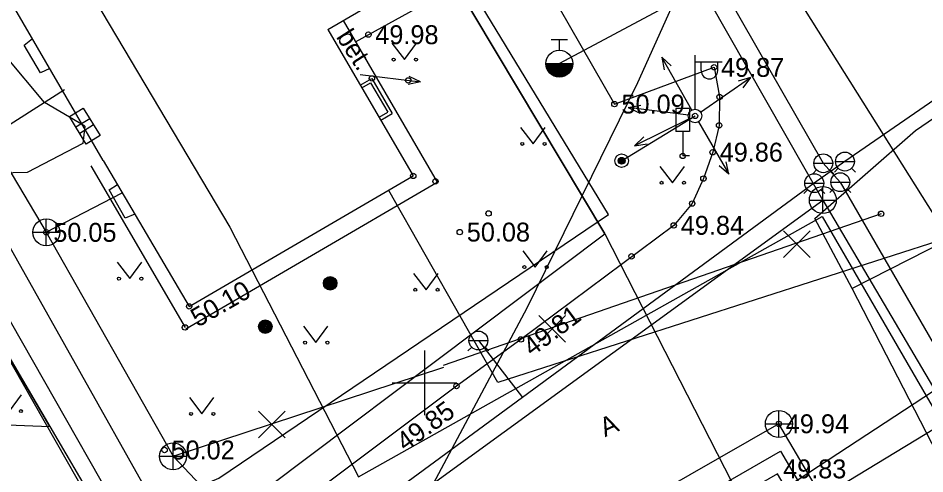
# Model space of a CAD drawing. Extents: x 641349 to 641717, y 6455477 to 6455943.
# Drawn here: x 641484.95 to 641518.54, y 6455746.63 to 6455763.5 of the extents above; entities that cross this region are included whole.
import ezdxf

# ---------------------------------------------------------------- set-up
doc = ezdxf.new("R2010")
doc.units = 0
for name, color, linetype in [('GTRASS', 7, 'Continuous'), ('HALJASTUS', 7, 'Continuous'), ('HOONE', 7, 'Continuous'), ('HOONEDET', 7, 'Continuous'), ('KKAEV', 7, 'Continuous'), ('KORGUS', 7, 'Continuous'), ('KTRASS', 7, 'Continuous'), ('LIIKLUS', 7, 'Continuous'), ('MOOTPIIR', 7, 'Continuous'), ('MPKAABEL', 7, 'Continuous'), ('MPOHULIIN', 7, 'Continuous'), ('PIIR', 7, 'Continuous'), ('POST', 7, 'Continuous'), ('SITRASS', 7, 'Continuous'), ('SKKAEV', 7, 'Continuous'), ('SKTRASS', 7, 'Continuous'), ('TEE', 7, 'Continuous'), ('TTRASS', 7, 'Continuous'), ('VKAEV', 7, 'Continuous'), ('VORK', 7, 'Continuous'), ('VTRASS', 7, 'Continuous')]:
    doc.layers.add(name, color=color, linetype=linetype)

msp = doc.modelspace()

# ---------------------------------------------------------------- linework, layer by layer
at = {"layer": 'GTRASS'}
msp.add_lwpolyline([(641480.52, 6455744.351), (641486.78, 6455744.09), (641492.379, 6455746.467), (641506.818, 6455756.236), (641491.454, 6455781.486), (641487.205, 6455778.976)], dxfattribs=at)
at = {"layer": 'HALJASTUS'}
for p, q in [((641498.797, 6455762.575), (641499.261, 6455761.969)), ((641499.261, 6455761.969), (641499.706, 6455762.575)), ((641503.561, 6455759.453), (641504.025, 6455758.846)), ((641504.025, 6455758.846), (641504.47, 6455759.453)), ((641508.725, 6455758.012), (641509.189, 6455757.405)), ((641509.189, 6455757.405), (641509.634, 6455758.012)), ((641503.641, 6455754.889), (641504.105, 6455754.282)), ((641504.105, 6455754.282), (641504.55, 6455754.889)), ((641488.622, 6455754.462), (641489.085, 6455753.855)), ((641489.085, 6455753.855), (641489.531, 6455754.462)), ((641499.598, 6455754.048), (641500.061, 6455753.442)), ((641500.061, 6455753.442), (641500.507, 6455754.048)), ((641495.516, 6455752.093), (641495.979, 6455751.486)), ((641495.979, 6455751.486), (641496.425, 6455752.093)), ((641484.622, 6455748.95), (641485.068, 6455749.556)), ((641491.293, 6455749.454), (641491.756, 6455748.847)), ((641491.756, 6455748.847), (641492.202, 6455749.454))]:
    msp.add_line(p, q, dxfattribs=at)
for centre in [(641498.86, 6455761.969), (641499.688, 6455761.969), (641503.624, 6455758.846), (641504.452, 6455758.846), (641508.788, 6455757.405), (641509.617, 6455757.405), (641503.704, 6455754.282), (641504.532, 6455754.282), (641488.684, 6455753.855), (641489.513, 6455753.855), (641499.66, 6455753.442), (641500.489, 6455753.442), (641495.578, 6455751.486), (641496.407, 6455751.486), (641485.05, 6455748.95), (641491.355, 6455748.847), (641492.184, 6455748.847)]:
    msp.add_circle(centre, 0.055, dxfattribs=at)
at = {"layer": 'HOONE'}
for p, q in [((641496.423, 6455763.085), (641497.637, 6455763.792)), ((641485.165, 6455762.506), (641485.475, 6455762.751)), ((641485.78, 6455761.479), (641485.165, 6455762.506)), ((641486.12, 6455761.642), (641485.78, 6455761.479)), ((641491.284, 6455752.827), (641499.585, 6455757.66)), ((641488.315, 6455757.141), (641488.625, 6455757.346)), ((641488.913, 6455756.098), (641488.315, 6455757.141)), ((641489.272, 6455756.247), (641488.913, 6455756.098))]:
    msp.add_line(p, q, dxfattribs=at)
for points in [[(641488.102, 6455758.235), (641474.505, 6455781.61), (641480.16, 6455784.922)], [(641496.423, 6455763.085), (641499.585, 6455757.66)], [(641488.102, 6455758.235), (641491.284, 6455752.827)]]:
    msp.add_lwpolyline(points, dxfattribs=at)
at = {"layer": 'HOONEDET'}
for p, q in [((641496.985, 6455763.412), (641500.474, 6455757.426)), ((641497.625, 6455761.024), (641498.053, 6455761.271)), ((641498.053, 6455761.271), (641498.803, 6455759.972)), ((641497.685, 6455760.92), (641498.009, 6455761.107)), ((641498.009, 6455761.107), (641498.639, 6455760.016)), ((641498.319, 6455759.832), (641498.639, 6455760.016)), ((641498.38, 6455759.728), (641498.803, 6455759.972)), ((641487.641, 6455758.035), (641491.13, 6455752.049)), ((641491.16, 6455751.998), (641500.474, 6455757.426))]:
    msp.add_line(p, q, dxfattribs=at)
at = {"layer": 'KKAEV'}
for p, q in [((641514.762, 6455756.266), (641514.762, 6455757.266)), ((641514.262, 6455756.766), (641515.262, 6455756.766)), ((641485.991, 6455755.072), (641485.991, 6455756.072)), ((641485.491, 6455755.572), (641486.491, 6455755.572)), ((641490.689, 6455746.775), (641490.689, 6455747.775)), ((641490.189, 6455747.275), (641491.189, 6455747.275))]:
    msp.add_line(p, q, dxfattribs=at)
for centre in [(641514.762, 6455756.766), (641485.991, 6455755.572), (641490.689, 6455747.275)]:
    msp.add_circle(centre, 0.5, dxfattribs=at)
at = {"layer": 'KORGUS'}
for centre in [(641497.924, 6455762.893), (641510.733, 6455761.683), (641498.053, 6455761.271), (641499.399, 6455761.197), (641510.935, 6455760.585), (641507.042, 6455760.319), (641510.028, 6455759.882), (641510.919, 6455759.532), (641509.571, 6455758.401), (641510.681, 6455758.537), (641507.308, 6455758.222), (641499.585, 6455757.66), (641500.411, 6455757.457), (641510.34, 6455757.562), (641509.921, 6455756.637), (641502.378, 6455756.271), (641516.921, 6455756.257), (641509.237, 6455755.826), (641485.991, 6455755.572), (641501.31, 6455755.579), (641507.675, 6455754.683), (641496.509, 6455753.682), (641491.284, 6455752.827), (641491.13, 6455752.049), (641494.104, 6455752.078), (641503.575, 6455751.604), (641501.189, 6455749.878), (641513.132, 6455748.476), (641490.373, 6455747.509)]:
    msp.add_circle(centre, 0.1, dxfattribs=at)
at = {"layer": 'KTRASS'}
for p, q in [((641485.991, 6455755.572), (641488.799, 6455757.039)), ((641516.921, 6455756.257), (641500.697, 6455750.64)), ((641513.3, 6455755.629), (641514.29, 6455754.639)), ((641513.3, 6455754.639), (641514.29, 6455755.629)), ((641504.238, 6455752.491), (641505.228, 6455751.501)), ((641504.238, 6455751.501), (641505.228, 6455752.491)), ((641493.85, 6455748.945), (641494.84, 6455747.955)), ((641493.85, 6455747.955), (641494.84, 6455748.945))]:
    msp.add_line(p, q, dxfattribs=at)
for points in [[(641490.689, 6455747.275), (641495.172, 6455742.53), (641514.762, 6455756.766), (641489.711, 6455800.701)], [(641483.887, 6455759.098), (641486.668, 6455760.865)], [(641483.886, 6455759.099), (641485.991, 6455755.572), (641490.689, 6455747.275), (641500.717, 6455750.581)], [(641514.762, 6455756.766), (641538.235, 6455716.957), (641540.856, 6455711.71), (641555.898, 6455686.585), (641566.145, 6455669.786), (641567.867, 6455667.357)]]:
    msp.add_lwpolyline(points, dxfattribs=at)
at = {"layer": 'LIIKLUS'}
for p, q in [((641509.321, 6455760.151), (641509.321, 6455759.301)), ((641509.821, 6455760.151), (641509.321, 6455760.151)), ((641509.821, 6455760.151), (641509.821, 6455759.301)), ((641509.821, 6455759.301), (641509.321, 6455759.301)), ((641509.571, 6455759.301), (641509.571, 6455758.401)), ((641509.821, 6455758.401), (641509.571, 6455758.401))]:
    msp.add_line(p, q, dxfattribs=at)
at = {"layer": 'MOOTPIIR'}
msp.add_lwpolyline([(641457.818, 6455781.137), (641440.763, 6455810.523), (641424.967, 6455836.009), (641439.11, 6455844.773), (641447.813, 6455829.804), (641454.764, 6455816.486), (641470.85, 6455792.932), (641474.326, 6455794.124), (641480.185, 6455783.689), (641477.305, 6455781.801), (641492.796, 6455755.762), (641497.562, 6455746.519), (641514.741, 6455756.159), (641533.012, 6455724.654), (641566.575, 6455672.577), (641591.077, 6455685.149), (641599.063, 6455687.763)], dxfattribs=at)
at = {"layer": 'MPKAABEL'}
for points in [[(641487.416, 6455759.506), (641485.927, 6455760.378), (641484.48, 6455762.109), (641469.024, 6455786.443), (641467.336, 6455788.649), (641466.413, 6455789.237), (641465.449, 6455789.274), (641464.703, 6455789.552), (641463.999, 6455790.387), (641463.17, 6455792.044), (641461.87, 6455793.397), (641460.018, 6455793.724), (641449.26, 6455792.542)], [(641487.416, 6455759.506), (641487.35, 6455758.856), (641485.28, 6455757.79), (641484.232, 6455757.764), (641482.225, 6455757.967), (641476.791, 6455758.367), (641473.353, 6455758.062)]]:
    msp.add_lwpolyline(points, dxfattribs=at)
at = {"layer": 'MPOHULIIN'}
for p, q in [((641508.793, 6455762.056), (641508.885, 6455761.589)), ((641508.793, 6455762.056), (641509.145, 6455761.736)), ((641509.904, 6455760.099), (641508.793, 6455762.056)), ((641497.378, 6455761.447), (641497.378, 6455761.447)), ((641497.626, 6455761.416), (641499.859, 6455761.14)), ((641499.859, 6455761.14), (641499.43, 6455761.345)), ((641510.233, 6455760.024), (641512.083, 6455761.306)), ((641512.083, 6455761.306), (641511.626, 6455761.173)), ((641512.083, 6455761.306), (641511.796, 6455760.927)), ((641499.859, 6455761.14), (641499.393, 6455761.048)), ((641507.547, 6455760.189), (641508.013, 6455760.281)), ((641507.547, 6455760.189), (641507.976, 6455759.984)), ((641509.78, 6455759.913), (641507.547, 6455760.189)), ((641510.028, 6455759.882), (641510.028, 6455759.882)), ((641510.028, 6455759.882), (641510.028, 6455759.882)), ((641510.028, 6455759.882), (641510.028, 6455759.882)), ((641510.028, 6455759.882), (641510.028, 6455759.882)), ((641510.028, 6455759.882), (641510.028, 6455759.882)), ((641509.804, 6455759.772), (641507.784, 6455758.779)), ((641510.153, 6455759.666), (641511.282, 6455757.719)), ((641507.784, 6455758.779), (641508.124, 6455759.112)), ((641507.784, 6455758.779), (641508.255, 6455758.844)), ((641511.282, 6455757.719), (641511.186, 6455758.185)), ((641511.282, 6455757.719), (641510.927, 6455758.036))]:
    msp.add_line(p, q, dxfattribs=at)
at = {"layer": 'PIIR'}
for points in [[(641441.612, 6455866.505), (641461.72, 6455831.69), (641483.23, 6455794.7), (641506.69, 6455755.52), (641512.79, 6455743.59), (641543.19, 6455692.38), (641572.734, 6455642.617)], [(641469.554, 6455749.029), (641486.12, 6455748.38), (641465.26, 6455783.97), (641452.21, 6455776.18), (641447.959, 6455773.745)]]:
    msp.add_lwpolyline(points, dxfattribs=at)
msp.add_lwpolyline([(641486.12, 6455748.38), (641489.51, 6455742.6), (641506.69, 6455755.52), (641483.23, 6455794.7), (641465.26, 6455783.97)], close=True, dxfattribs=at)
at = {"layer": 'POST'}
for p, q in [((641510.028, 6455760.132), (641510.028, 6455762.132)), ((641510.028, 6455761.882), (641511.028, 6455761.882)), ((641510.255, 6455761.561), (641510.255, 6455761.882)), ((641510.867, 6455761.561), (641510.867, 6455761.882)), ((641510.028, 6455759.882), (641510.028, 6455759.882)), ((641487.6, 6455759.777), (641487.091, 6455759.466)), ((641487.741, 6455759.546), (641487.232, 6455759.234))]:
    msp.add_line(p, q, dxfattribs=at)
msp.add_lwpolyline([(641487.359, 6455760.171), (641487.982, 6455759.152), (641487.473, 6455758.84), (641486.85, 6455759.859)], close=True, dxfattribs=at)
msp.add_lwpolyline([(641507.308, 6455758.222), (641510.028, 6455759.882)], dxfattribs=at)
for centre, radius in [((641510.028, 6455759.882), 0.25), ((641507.308, 6455758.222), 0.25), ((641507.308, 6455758.222), 0.125), ((641507.308, 6455758.222), 0.105), ((641507.308, 6455758.222), 0.0851), ((641507.308, 6455758.222), 0.0651), ((641507.308, 6455758.222), 0.0451), ((641507.308, 6455758.222), 0.0251), ((641507.308, 6455758.222), 0.0234), ((641507.308, 6455758.222), 0.00511), ((641496.509, 6455753.682), 0.25), ((641496.509, 6455753.682), 0.225), ((641496.509, 6455753.682), 0.2), ((641496.509, 6455753.682), 0.175), ((641496.509, 6455753.682), 0.15), ((641496.509, 6455753.682), 0.125), ((641496.509, 6455753.682), 0.1), ((641496.509, 6455753.682), 0.075), ((641496.509, 6455753.682), 0.05), ((641496.509, 6455753.682), 0.025), ((641494.104, 6455752.078), 0.25), ((641494.104, 6455752.078), 0.225), ((641494.104, 6455752.078), 0.2), ((641494.104, 6455752.078), 0.175), ((641494.104, 6455752.078), 0.15), ((641494.104, 6455752.078), 0.125), ((641494.104, 6455752.078), 0.1), ((641494.104, 6455752.078), 0.075), ((641494.104, 6455752.078), 0.05), ((641494.104, 6455752.078), 0.025)]:
    msp.add_circle(centre, radius, dxfattribs=at)
msp.add_arc((641510.561, 6455761.561), 0.306, 180, 0, dxfattribs=at)
at = {"layer": 'SITRASS'}
for points in [[(641498.65, 6455806.94), (641498.66, 6455806.09), (641498.61, 6455805.72), (641498.59, 6455805.13), (641498.8, 6455804.52), (641499.97, 6455802.41), (641502.82, 6455797.48), (641506.5, 6455791.16), (641511.78, 6455782.04), (641513.33, 6455779.48), (641513.88, 6455778.43), (641514.2, 6455777.62), (641514.29, 6455777.25), (641514.31, 6455776.7), (641513.79, 6455774.76), (641512.7, 6455772.04), (641510.26, 6455766.36), (641507.89, 6455761.11), (641503.8, 6455752.76), (641499.54, 6455744.78), (641495.35, 6455737.36), (641494.9, 6455736.65), (641493.39, 6455735.02), (641487.76, 6455730.527)], [(641528.13, 6455746.75), (641523.64, 6455754.16), (641519.66, 6455750.43), (641518.86, 6455749.69), (641514.24, 6455746.66), (641499.78, 6455737.17), (641495.99, 6455734.61), (641488.95, 6455729.86), (641488.506, 6455729.532)], [(641488.464, 6455729.588), (641495.37, 6455734.61), (641503.48, 6455738.65), (641512.21, 6455744.24), (641527.327, 6455753.413)]]:
    msp.add_lwpolyline(points, dxfattribs=at)
at = {"layer": 'SKKAEV'}
for p, q in [((641513.132, 6455747.976), (641513.132, 6455748.976)), ((641512.632, 6455748.476), (641513.632, 6455748.476))]:
    msp.add_line(p, q, dxfattribs=at)
msp.add_circle((641513.132, 6455748.476), 0.5, dxfattribs=at)
at = {"layer": 'SKTRASS'}
for points in [[(641482.55, 6455758.709), (641494.36, 6455737.724)], [(641564.157, 6455662.734), (641541.244, 6455700.764), (641513.132, 6455748.476), (641494.36, 6455737.724)], [(641564.157, 6455662.734), (641541.244, 6455700.764), (641513.132, 6455748.476)]]:
    msp.add_lwpolyline(points, dxfattribs=at)
at = {"layer": 'TEE'}
for points in [[(641497.442, 6455762.628), (641503.736, 6455766.089)], [(641503.736, 6455766.089), (641507.042, 6455760.319), (641510.733, 6455761.683), (641510.935, 6455760.585), (641510.919, 6455759.532), (641510.681, 6455758.537), (641510.34, 6455757.562), (641509.921, 6455756.637), (641509.237, 6455755.826), (641503.575, 6455751.604)], [(641503.575, 6455751.604), (641501.189, 6455749.878), (641493.141, 6455743.837), (641492.237, 6455743.391), (641491.282, 6455743.2), (641490.251, 6455743.035), (641489.195, 6455743.094), (641483.264, 6455744.522), (641476.744, 6455746.047)]]:
    msp.add_lwpolyline(points, dxfattribs=at)
at = {"layer": 'TTRASS'}
for points in [[(641480.925, 6455758.809), (641493.771, 6455736.271), (641497.424, 6455738.375), (641513.194, 6455747.46), (641530.563, 6455717.888), (641540.702, 6455700.626), (641540.702, 6455700.626), (641540.702, 6455700.626), (641563.775, 6455661.69)], [(641563.347, 6455661.437), (641563.347, 6455661.437), (641540.274, 6455700.374), (641529.973, 6455717.862), (641513.079, 6455746.625), (641499.356, 6455738.719), (641493.464, 6455735.325), (641480.397, 6455758.263)]]:
    msp.add_lwpolyline(points, dxfattribs=at)
at = {"layer": 'VKAEV'}
for p, q in [((641504.7, 6455762.718), (641505.3, 6455762.718)), ((641505, 6455762.318), (641505, 6455762.718)), ((641504.5, 6455761.818), (641505.5, 6455761.818)), ((641514.429, 6455758.128), (641515.129, 6455758.128)), ((641515.231, 6455758.191), (641515.931, 6455758.191)), ((641514.532, 6455757.881), (641514.392, 6455757.741)), ((641515.026, 6455757.881), (641515.166, 6455757.741)), ((641515.334, 6455757.944), (641515.194, 6455757.804)), ((641515.828, 6455757.944), (641515.968, 6455757.804)), ((641514.197, 6455757.145), (641514.057, 6455757.006)), ((641514.094, 6455757.393), (641514.794, 6455757.393)), ((641514.692, 6455757.145), (641514.832, 6455757.006)), ((641515.161, 6455757.18), (641515.021, 6455757.04)), ((641515.058, 6455757.427), (641515.758, 6455757.427)), ((641515.655, 6455757.18), (641515.795, 6455757.04)), ((641501.65, 6455751.563), (641502.35, 6455751.563)), ((641501.753, 6455751.316), (641501.613, 6455751.176)), ((641502.247, 6455751.316), (641502.387, 6455751.176))]:
    msp.add_line(p, q, dxfattribs=at)
for centre, radius in [((641505, 6455761.818), 0.5), ((641514.779, 6455758.128), 0.35), ((641515.581, 6455758.191), 0.35), ((641514.444, 6455757.393), 0.35), ((641515.408, 6455757.427), 0.35), ((641502, 6455751.563), 0.35)]:
    msp.add_circle(centre, radius, dxfattribs=at)
for radius in [0.475, 0.45, 0.425, 0.4, 0.375, 0.35, 0.325, 0.3, 0.275, 0.25, 0.225, 0.2, 0.175, 0.15, 0.125, 0.1, 0.075, 0.05]:
    msp.add_arc((641505, 6455761.818), radius, 180, 0, dxfattribs=at)
at = {"layer": 'VORK'}
for p, q in [((641500, 6455751.2), (641500, 6455748.8)), ((641498.8, 6455750), (641501.2, 6455750))]:
    msp.add_line(p, q, dxfattribs=at)
at = {"layer": 'VTRASS'}
msp.add_line((641519.424, 6455755.307), (641515.843, 6455753.487), dxfattribs=at)
for points in [[(641472.982, 6455832.896), (641484.608, 6455810.683), (641519.405, 6455755.367)], [(641481.277, 6455815.523), (641490.189, 6455801.012), (641514.779, 6455758.128), (641515.408, 6455757.427), (641538.879, 6455716.801), (641539.978, 6455714.621), (641540.132, 6455714.316), (641555.979, 6455687.192)], [(641532.933, 6455770.157), (641515.581, 6455758.191), (641514.444, 6455757.393), (641503.637, 6455749.457), (641494.693, 6455742.89)], [(641515.843, 6455753.487), (641514.462, 6455756.083), (641518.196, 6455759.342), (641533.331, 6455769.717)], [(641510.86, 6455764.963), (641505, 6455761.818)], [(641519.405, 6455755.367), (641502.716, 6455750.012), (641498.68, 6455757.119)], [(641570.121, 6455660.706), (641561.759, 6455675.192), (641550.781, 6455693.208), (641541.117, 6455709.944), (641536.333, 6455718.147), (641529.085, 6455730.575), (641520.076, 6455745.299), (641515.843, 6455753.487)], [(641502, 6455751.563), (641503.637, 6455749.457)]]:
    msp.add_lwpolyline(points, dxfattribs=at)

# ---------------------------------------------------------------- texts
at = {"layer": 'HOONEDET'}
msp.add_text('bet.', height=0.7, rotation=302.6544, dxfattribs=at).set_placement((641496.71, 6455762.81))
at = {"layer": 'KORGUS'}
for s, p in [(' 49.98', (641497.92, 6455762.54)), (' 49.87', (641510.73, 6455761.33)), (' 50.09', (641507.04, 6455759.97)), (' 49.86', (641510.68, 6455758.19)), (' 49.84', (641509.24, 6455755.48)), (' 50.05', (641485.99, 6455755.22)), (' 50.08', (641501.31, 6455755.23)), (' 49.94', (641513.13, 6455748.13)), (' 50.02', (641490.37, 6455747.16)), (' 49.83', (641513.03, 6455746.46))]:
    msp.add_text(s, height=0.7, dxfattribs=at).set_placement(p)
for s, rotation, p in [(' 50.10', 30.0017, (641491.38, 6455751.91)), (' 49.81', 36.7109, (641503.78, 6455750.8)), (' 49.85', 35.8815, (641499.08, 6455747.28))]:
    msp.add_text(s, height=0.7, rotation=rotation, dxfattribs=at).set_placement(p)
at = {"layer": 'TEE'}
msp.add_text('A', height=0.7, rotation=24.1022, dxfattribs=at).set_placement((641506.69, 6455747.98))

doc.saveas('drawing.dxf')
